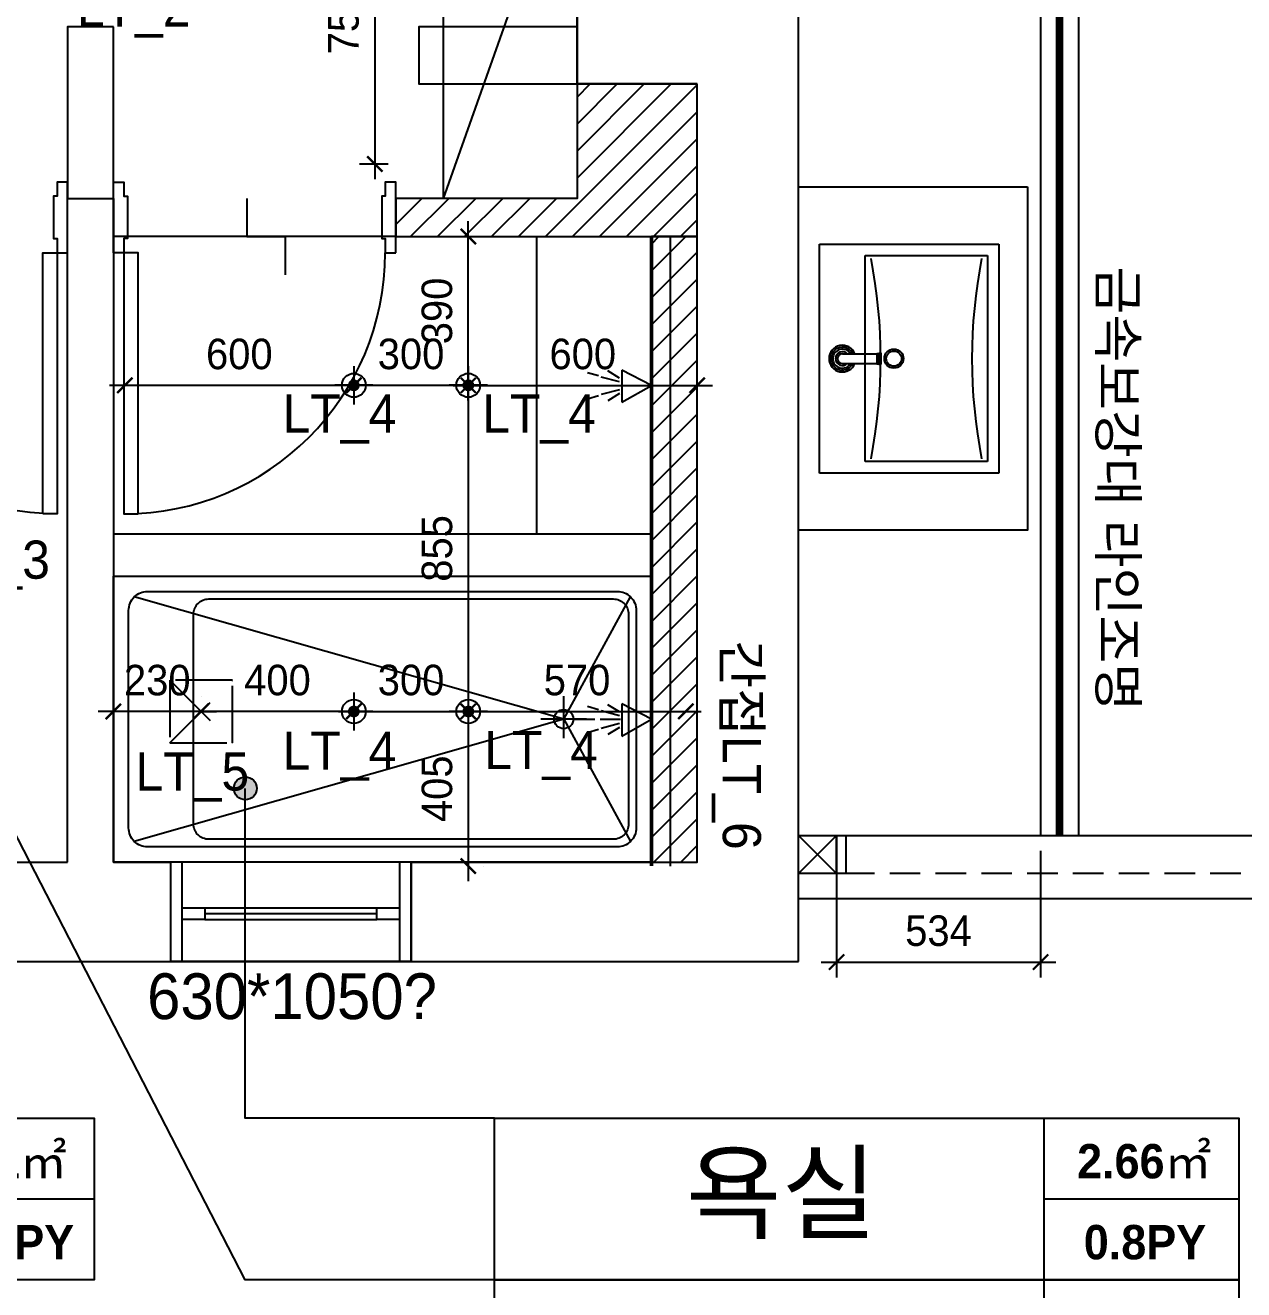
# Model space of a CAD drawing. Header units: inches. Extents: x 45519 to 207552, y -100391 to 47052.
# Drawn here: x 181137 to 184330, y 22528 to 25843 of the extents above; entities that cross this region are included whole.
import ezdxf
from ezdxf.enums import TextEntityAlignment as Align

# ---------------------------------------------------------------- set-up
doc = ezdxf.new("R2010")
doc.units = ezdxf.units.IN
doc.header["$LTSCALE"] = 100
doc.header["$MEASUREMENT"] = 0
doc.header["$PDSIZE"] = 700.071425
for name, pattern in [('DH-HID2', [1.2, 0.8, -0.4]), ('HID', [2.3, 1.5, -0.8]), ('HID2', [1, 0.5, -0.5])]:
    doc.linetypes.add(name, pattern=pattern)
for name, color, linetype in [('0-ELC TEXT', 7, 'Continuous'), ('03-TEXT', 3, 'Continuous'), ('03-WAL NEW', 3, 'Continuous'), ('06-FUR', 6, 'Continuous'), ('07-DIM WAL', 5, 'Continuous'), ('08-HAT', 8, 'Continuous'), ('2-con', 2, 'Continuous'), ('3.기호.계단선', 30, 'Continuous'), ('4-win', 4, 'Continuous'), ('BATH', 4, 'Continuous'), ('CEIL-LIGHT', 7, 'Continuous'), ('CO-BATH', 6, 'Continuous'), ('CO-DO-FR', 7, 'Continuous'), ('CO-DOOR', 8, 'Continuous'), ('fin', 5, 'Continuous'), ('RC-LIGHT', 7, 'Continuous'), ('도면층4', 4, 'Continuous'), ('도면층5', 5, 'Continuous'), ('설비', 140, 'Continuous')]:
    doc.layers.add(name, color=color, linetype=linetype)
doc.styles.add('HY 울릉도 L', font='')
doc.styles.add('넥슨고딕', font='NEXONLv1GothicBold.ttf')
doc.styles.add('코레일둥고', font='Korail_Round_Gothic_Medium.ttf')
doc.styles.get('HY 울릉도 L').set_extended_font_data('HY울릉도L')
doc.dimstyles.new('40', dxfattribs={"dimscale": 40, "dimtxt": 2, "dimasz": 1, "dimexe": 1, "dimexo": 1, "dimgap": 1, "dimtad": 1, "dimdec": 0, "dimrnd": 0.05, "dimdsep": 46, "dimlunit": 6, "dimtxsty": 'HY 울릉도 L', "dimblk": 'ARCHTICK', "dimcen": 2.5, "dimdle": 1, "dimclrd": 133, "dimclre": 133, "dimclrt": 30, "dimadec": 0, "dimazin": 0, "dimtfac": 1, "dimtdec": 0, "dimtix": 1, "dimtmove": 2, "dimatfit": 3, "dimldrblk": 'ARCHTICK', "dimfxl": 0, "dimlwd": -1, "dimlwe": -1, "dimarcsym": 0})

# ---------------------------------------------------------------- blocks, each defined once
blk = doc.blocks.new('_ArchTick')
at = {"color": 0, "linetype": 'ByBlock', "const_width": 0.15}
blk.add_lwpolyline([(-0.5, -0.5), (0.5, 0.5)], dxfattribs=at)
blk = doc.blocks.new('*D187')
at = {"layer": '07-DIM WAL', "color": 133}
for p, q in [((182052.9, 26268.8), (182052.9, 25438.8)), ((182087.9, 25478.8), (182012.9, 25478.8))]:
    blk.add_line(p, q, dxfattribs=at)
at = {"layer": 'Defpoints', "color": 0}
for p in [(182052.9, 26228.8), (182052.9, 25478.8), (182127.9, 25478.8)]:
    blk.add_point(p, dxfattribs=at)
at = {"layer": '07-DIM WAL', "color": 133, "xscale": 40, "yscale": 40, "zscale": 40}
for p, rotation in [((182052.9, 26228.8), 90), ((182052.9, 25478.8), 270)]:
    blk.add_blockref('_ArchTick', p, dxfattribs=dict(at, rotation=rotation))
at = {"layer": '07-DIM WAL', "color": 30, "insert": (181971.2, 25853.8), "char_height": 80, "attachment_point": 5, "rotation": 90, "style": 'HY 울릉도 L'}
blk.add_mtext('750', dxfattribs=at)
blk = doc.blocks.new('*D192')
at = {"layer": '07-DIM WAL', "color": 133}
for p, q in [((182337.9, 24898.8), (181957.9, 24898.8)), ((182297.9, 24858.8), (182297.9, 24858.8))]:
    blk.add_line(p, q, dxfattribs=at)
at = {"layer": 'Defpoints', "color": 0}
for p in [(181997.9, 24898.8), (181997.9, 24898.8), (182297.9, 24898.8)]:
    blk.add_point(p, dxfattribs=at)
at = {"layer": '07-DIM WAL', "color": 133, "xscale": 40, "yscale": 40, "zscale": 40, "rotation": 180}
blk.add_blockref('_ArchTick', (181997.9, 24898.8), dxfattribs=at)
at = {"layer": '07-DIM WAL', "color": 133, "xscale": 40, "yscale": 40, "zscale": 40}
blk.add_blockref('_ArchTick', (182297.9, 24898.8), dxfattribs=at)
at = {"layer": '07-DIM WAL', "color": 30, "insert": (182147.9, 24980.6), "char_height": 80, "attachment_point": 5, "style": 'HY 울릉도 L'}
blk.add_mtext('300', dxfattribs=at)
blk = doc.blocks.new('*D193')
at = {"layer": '07-DIM WAL', "color": 133}
blk.add_line((182257.9, 24898.8), (182937.9, 24898.8), dxfattribs=at)
at = {"layer": 'Defpoints', "color": 0}
for p in [(182297.9, 24898.8), (182897.9, 24898.8), (182897.9, 24898.8)]:
    blk.add_point(p, dxfattribs=at)
at = {"layer": '07-DIM WAL', "color": 133, "xscale": 40, "yscale": 40, "zscale": 40, "rotation": 180}
blk.add_blockref('_ArchTick', (182297.9, 24898.8), dxfattribs=at)
at = {"layer": '07-DIM WAL', "color": 133, "xscale": 40, "yscale": 40, "zscale": 40}
blk.add_blockref('_ArchTick', (182897.9, 24898.8), dxfattribs=at)
at = {"layer": '07-DIM WAL', "color": 30, "insert": (182597.9, 24980.5), "char_height": 80, "attachment_point": 5, "style": 'HY 울릉도 L'}
blk.add_mtext('600', dxfattribs=at)
blk = doc.blocks.new('*D194')
at = {"layer": '07-DIM WAL', "color": 133}
for p, q in [((182297.9, 24858.8), (182297.9, 25328.8)), ((182337.9, 25288.8), (182337.9, 25288.8)), ((182337.9, 24898.8), (182337.9, 24898.8))]:
    blk.add_line(p, q, dxfattribs=at)
at = {"layer": 'Defpoints', "color": 0}
for p in [(182297.9, 25288.8), (182297.9, 25288.8), (182297.9, 24898.8)]:
    blk.add_point(p, dxfattribs=at)
at = {"layer": '07-DIM WAL', "color": 133, "xscale": 40, "yscale": 40, "zscale": 40}
for p, rotation in [((182297.9, 25288.8), 90), ((182297.9, 24898.8), 270)]:
    blk.add_blockref('_ArchTick', p, dxfattribs=dict(at, rotation=rotation))
at = {"layer": '07-DIM WAL', "color": 30, "insert": (182216.1, 25093.8), "char_height": 80, "attachment_point": 5, "rotation": 90, "style": 'HY 울릉도 L'}
blk.add_mtext('390', dxfattribs=at)
blk = doc.blocks.new('*D195')
at = {"layer": '07-DIM WAL', "color": 133}
for p, q in [((182297.9, 24938.8), (182297.9, 24003.8)), ((182257.9, 24898.8), (182257.9, 24898.8)), ((182257.9, 24043.8), (182257.9, 24043.8))]:
    blk.add_line(p, q, dxfattribs=at)
at = {"layer": 'Defpoints', "color": 0}
for p in [(182297.9, 24898.8), (182297.9, 24043.8), (182297.9, 24043.8)]:
    blk.add_point(p, dxfattribs=at)
at = {"layer": '07-DIM WAL', "color": 133, "xscale": 40, "yscale": 40, "zscale": 40}
for p, rotation in [((182297.9, 24898.8), 90), ((182297.9, 24043.8), 270)]:
    blk.add_blockref('_ArchTick', p, dxfattribs=dict(at, rotation=rotation))
at = {"layer": '07-DIM WAL', "color": 30, "insert": (182216.2, 24471.3), "char_height": 80, "attachment_point": 5, "rotation": 90, "style": 'HY 울릉도 L'}
blk.add_mtext('855', dxfattribs=at)
blk = doc.blocks.new('*D196')
at = {"layer": '07-DIM WAL', "color": 133}
for p, q in [((182297.9, 24083.8), (182297.9, 23598.8)), ((182337.9, 24043.8), (182337.9, 24043.8)), ((182337.9, 23638.8), (182337.9, 23638.8))]:
    blk.add_line(p, q, dxfattribs=at)
at = {"layer": 'Defpoints', "color": 0}
for p in [(182297.9, 24043.8), (182297.9, 23638.8), (182297.9, 23638.8)]:
    blk.add_point(p, dxfattribs=at)
at = {"layer": '07-DIM WAL', "color": 133, "xscale": 40, "yscale": 40, "zscale": 40}
for p, rotation in [((182297.9, 24043.8), 90), ((182297.9, 23638.8), 270)]:
    blk.add_blockref('_ArchTick', p, dxfattribs=dict(at, rotation=rotation))
at = {"layer": '07-DIM WAL', "color": 30, "insert": (182216.2, 23841.3), "char_height": 80, "attachment_point": 5, "rotation": 90, "style": 'HY 울릉도 L'}
blk.add_mtext('405', dxfattribs=at)
blk = doc.blocks.new('*D197')
at = {"layer": '07-DIM WAL', "color": 133}
for p, q in [((182037.9, 24898.8), (181357.9, 24898.8)), ((181397.9, 24858.8), (181397.9, 24858.8))]:
    blk.add_line(p, q, dxfattribs=at)
at = {"layer": 'Defpoints', "color": 0}
for p in [(181397.9, 24898.8), (181397.9, 24898.8), (181997.9, 24898.8)]:
    blk.add_point(p, dxfattribs=at)
at = {"layer": '07-DIM WAL', "color": 133, "xscale": 40, "yscale": 40, "zscale": 40, "rotation": 180}
blk.add_blockref('_ArchTick', (181397.9, 24898.8), dxfattribs=at)
at = {"layer": '07-DIM WAL', "color": 133, "xscale": 40, "yscale": 40, "zscale": 40}
blk.add_blockref('_ArchTick', (181997.9, 24898.8), dxfattribs=at)
at = {"layer": '07-DIM WAL', "color": 30, "insert": (181697.9, 24980.5), "char_height": 80, "attachment_point": 5, "style": 'HY 울릉도 L'}
blk.add_mtext('600', dxfattribs=at)
blk = doc.blocks.new('D-002')
at = {"layer": 'CO-DO-FR'}
for points in [[(0, 200), (0, 0), (30, 0), (30, 40), (40, 40), (40, 160), (30, 160), (30, 200), (0, 200)], [(800, 200), (800, 0), (770, 0), (770, 40), (760, 40), (760, 160), (770, 160), (770, 200), (800, 200)]]:
    blk.add_lwpolyline(points, close=True, dxfattribs=at)
at = {"layer": 'CO-DOOR'}
blk.add_lwpolyline([(730, 940), (730, 200), (770, 200), (770, 940)], close=True, dxfattribs=at)
blk.add_arc((770, 200), 740, 90, 180, dxfattribs=at)
blk = doc.blocks.new('vudauseh2')
at = {"layer": '08-HAT', "color": 10}
for points in [[(180767.9, 8018.8), (180647.9, 8018.8), (180647.9, 7568.8), (180767.9, 7568.8)], [(181982.9, 8018.8), (181567.9, 8018.8), (181567.9, 7868.8), (181982.9, 7868.8)]]:
    blk.add_lwpolyline(points, close=True, dxfattribs=at)
at = {"layer": '2-con'}
for p, q in [((181982.9, 7868.8), (181982.9, 9158.8)), ((182562.9, 5568.8), (182562.9, 9158.8)), ((181982.9, 7868.8), (182297.9, 7868.8)), ((182297.9, 5828.8), (182297.9, 7868.8)), ((180497.9, 5828.8), (180647.9, 5828.8)), ((180767.9, 5828.8), (180917.9, 5828.8)), ((180917.9, 5828.8), (180917.9, 5568.8)), ((180917.9, 5828.8), (180917.9, 5568.8)), ((181547.9, 5828.8), (182297.9, 5828.8)), ((181547.9, 5828.8), (181547.9, 5568.8)), ((181547.9, 5828.8), (181547.9, 5568.8)), ((180497.9, 5568.8), (180917.9, 5568.8)), ((181347.9, 5568.8), (182562.9, 5568.8)), ((181947.9, 5568.8), (182562.9, 5568.8))]:
    blk.add_line(p, q, dxfattribs=at)
blk.add_lwpolyline([(180647.9, 5828.8), (180647.9, 7568.8), (180767.9, 7568.8), (180767.9, 5828.8)], dxfattribs=at)
at = {"layer": '4-win'}
for points in [[(181547.9, 5568.8), (181547.9, 5828.8), (180917.9, 5828.8), (180917.9, 5568.8)], [(180947.9, 5568.8), (180947.9, 5828.8), (180917.9, 5828.8), (180917.9, 5568.8)], [(181547.9, 5568.8), (181547.9, 5828.8), (181517.9, 5828.8), (181517.9, 5568.8)]]:
    blk.add_lwpolyline(points, close=True, dxfattribs=at)
at = {"layer": 'fin', "color": 4}
for p, q in [((182562.9, 5898.8), (185402.4, 5898.8)), ((182562.9, 5733.8), (185567.9, 5733.8))]:
    blk.add_line(p, q, dxfattribs=at)
at = {"layer": '도면층4'}
for p, q in [((181457.9, 5693.8), (181007.9, 5693.8)), ((181547.9, 5568.8), (180917.9, 5568.8))]:
    blk.add_line(p, q, dxfattribs=at)
for points in [[(181007.9, 5708.8), (181007.9, 5678.8), (180947.9, 5678.8), (180947.9, 5708.8)], [(181517.9, 5708.8), (181517.9, 5678.8), (181457.9, 5678.8), (181457.9, 5708.8)]]:
    blk.add_lwpolyline(points, close=True, dxfattribs=at)
at = {"layer": '도면층5'}
for p, q in [((181007.9, 5708.8), (181457.9, 5708.8)), ((181007.9, 5678.8), (181457.9, 5678.8))]:
    blk.add_line(p, q, dxfattribs=at)
at = {"layer": '도면층4', "style": '코레일둥고'}
blk.add_text('630*1050?', height=120, dxfattribs=at).set_placement((180856.2, 5417.5))
blk = doc.blocks.new('CJSWJDEH')
at = {"layer": '03-WAL NEW'}
h = blk.add_hatch(dxfattribs=at)
h.set_pattern_fill('_USER', color=256, scale=50, angle=45, pattern_type=0)
h.set_pattern_definition([(45, (50851.974, 3807.85), (-35.355339, 35.355339), [])])
h.paths.add_polyline_path([(207949.9, 29496.7), (207634.9, 29496.7), (207634.9, 29196.7), (207284.9, 29196.7), (207159.9, 29196.7), (207159.9, 29096.7), (207949.9, 29096.7)])
at = {"layer": '08-HAT'}
h = blk.add_hatch(dxfattribs=at)
h.set_pattern_fill('_USER', color=8, scale=50, angle=45, pattern_type=0)
h.set_pattern_definition([(45, (121355, 4292.85), (-35.35534, 35.35534), [])])
h.paths.add_polyline_path([(207949.9, 29096.7), (207829.9, 29096.7), (207829.9, 27456.7), (207949.9, 27456.7)])
at = {"color": 8}
for p, q in [((207159.9, 29096.7), (206419.9, 29096.7)), ((208214.9, 27426.7), (208314.9, 27526.7)), ((208214.9, 27526.7), (208314.9, 27426.7))]:
    blk.add_line(p, q, dxfattribs=at)
blk.add_lwpolyline([(206769.9, 29196.7), (206769.9, 29096.7), (206869.9, 29096.7), (206869.9, 28996.7)], dxfattribs=at)
blk.add_lwpolyline([(208214.9, 27526.7), (208314.9, 27526.7), (208314.9, 27426.7), (208214.9, 27426.7)], close=True, dxfattribs=at)
at = {"layer": '03-WAL NEW'}
for points in [[(207949.9, 29496.7), (207634.9, 29496.7), (207634.9, 29196.7), (207159.9, 29196.7), (207159.9, 29096.7), (207949.9, 29096.7), (207949.9, 29326.7)], [(207824.9, 28316.7), (207529.9, 28316.7), (207529.9, 29096.7), (207824.9, 29096.7)]]:
    blk.add_lwpolyline(points, dxfattribs=at)
for points in [[(207949.9, 29096.7), (207829.9, 29096.7), (207829.9, 27456.7), (207949.9, 27456.7)], [(207829.9, 28316.7), (206419.9, 28316.7), (206419.9, 28206.7), (207829.9, 28206.7)]]:
    blk.add_lwpolyline(points, close=True, dxfattribs=at)
at = {"layer": '06-FUR', "color": 8}
blk.add_line((207284.9, 29196.7), (207634.9, 30186.7), dxfattribs=at)
blk.add_lwpolyline([(207634.9, 29196.7), (207284.9, 29196.7), (207284.9, 30186.7), (207634.9, 30186.7), (207634.9, 29196.7)], dxfattribs=at)
at = {"layer": 'BATH', "color": 8}
for p, q in [((207691, 28731.5), (207662.4, 28739.9)), ((207745.8, 28725.6), (207715.8, 28744.5)), ((207829.9, 28706.7), (207752.3, 28746.5)), ((207752.3, 28746.5), (207752.3, 28662.3)), ((207681.3, 28705.4), (207627.8, 28705.4)), ((207748.4, 28705.4), (207695.7, 28705.4)), ((207746.4, 28715.8), (207698.2, 28728.2)), ((207752.3, 28662.3), (207829.9, 28706.7)), ((207691, 28679.3), (207662.4, 28670.8)), ((207746.4, 28694.9), (207698.2, 28682.6)), ((207745.8, 28685.2), (207715.8, 28666.3)), ((207691, 27856.5), (207662.4, 27864.9)), ((207746.4, 27840.8), (207698.2, 27853.2)), ((207745.8, 27850.6), (207715.8, 27869.5)), ((207829.9, 27831.7), (207752.3, 27871.5)), ((207752.3, 27871.5), (207752.3, 27787.3)), ((207681.3, 27830.4), (207627.8, 27830.4)), ((207748.4, 27830.4), (207695.7, 27830.4)), ((207746.4, 27819.9), (207698.2, 27807.6)), ((207745.8, 27810.2), (207715.8, 27791.3)), ((207752.3, 27787.3), (207829.9, 27831.7)), ((207691, 27804.3), (207662.4, 27795.8))]:
    blk.add_line(p, q, dxfattribs=at)
at = {"layer": 'CO-BATH', "color": 8}
for p, q in [((208270.1, 29076.7), (208740.1, 29076.7)), ((208270.1, 28476.7), (208270.1, 29076.7)), ((208740.1, 29076.7), (208740.1, 28476.7)), ((208390.1, 29046.7), (208710.1, 29046.7)), ((208390.1, 28506.7), (208390.1, 29046.7)), ((208710.1, 29046.7), (208710.1, 28506.7)), ((208330.1, 28789.2), (208420.6, 28789.2)), ((208420.6, 28790.2), (208425.6, 28790.2)), ((208420.6, 28790.2), (208420.6, 28763.2)), ((208425.6, 28791.2), (208430.6, 28791.2)), ((208425.6, 28791.2), (208425.6, 28762.2)), ((208430.6, 28791.2), (208430.6, 28762.2)), ((208330.1, 28764.2), (208420.6, 28764.2)), ((208420.6, 28763.2), (208425.6, 28763.2)), ((208425.6, 28762.2), (208430.6, 28762.2)), ((208710.1, 28506.7), (208390.1, 28506.7)), ((208740.1, 28476.7), (208270.1, 28476.7)), ((207599.9, 27831.7), (206474.5, 28152)), ((207599.9, 27831.7), (207775.2, 28152)), ((207599.9, 27781.7), (207599.9, 27891.7)), ((207599.9, 27831.7), (206474.5, 27511.3)), ((207659.9, 27831.7), (207539.9, 27831.7)), ((207599.9, 27831.7), (207775.2, 27511.3))]:
    blk.add_line(p, q, dxfattribs=at)
for points in [[(208814.9, 29226.7), (208814.9, 28326.7), (208214.9, 28326.7), (208214.9, 29226.7)], [(206419.9, 28206.7), (207829.9, 28206.7), (207829.9, 27456.7), (206419.9, 27456.7)]]:
    blk.add_lwpolyline(points, close=True, dxfattribs=at)
for points in [[(207789.9, 27806.7), (207789.9, 27546.7, -0.414214), (207739.9, 27496.7), (206509.9, 27496.7, -0.414214), (206459.9, 27546.7), (206459.9, 28116.7, -0.414214), (206509.9, 28166.7), (207739.9, 28166.7, -0.414214), (207789.9, 28116.7), (207789.9, 27806.7)], [(207769.9, 27806.7), (207769.9, 27556.7, -0.414214), (207729.9, 27516.7), (206669.9, 27516.7, -0.414214), (206629.9, 27556.7), (206629.9, 28106.7, -0.414214), (206669.9, 28146.7), (207729.9, 28146.7, -0.414214), (207769.9, 28106.7)]]:
    blk.add_lwpolyline(points, format="xyb", close=True, dxfattribs=at)
for radius in [25, 20]:
    blk.add_circle((208465.1, 28776.7), radius, dxfattribs=at)
for centre, radius, start, end in [((207068.3, 28776.7), 1362.4, 348.891, 11.109), ((210032, 28776.7), 1362.4, 168.891, 191.109), ((208330.1, 28776.7), 35, 20.9249, 339.0752), ((208330.1, 28776.7), 30, 24.6243, 335.3757), ((208330.1, 28776.7), 25, 30, 330), ((208330.1, 28776.7), 18, 43.983, 316.0171), ((208330.1, 28776.7), 12.5, 90, 270)]:
    blk.add_arc(centre, radius, start, end, dxfattribs=at)
blk.add_ellipse((207599.9, 27831.7), major_axis=(-17.7, 17.7), ratio=1, dxfattribs=at)
at = {"layer": 'CO-DO-FR', "color": 8}
blk.add_lwpolyline([(208314.9, 27526.7), (208338.9, 27526.7), (208338.9, 27426.7), (208314.9, 27426.7)], close=True, dxfattribs=at)
at = {"layer": 'CO-DOOR', "color": 8, "linetype": 'DH-HID2'}
blk.add_lwpolyline([(208314.9, 27526.7), (211054.3, 27526.7), (211054.3, 27426.7), (208314.9, 27426.7)], close=True, dxfattribs=at)
blk.add_blockref('vudauseh2', (25652, 21627.9))
at = {"layer": 'CO-DOOR', "color": 8, "yscale": 0.9249999999984593, "zscale": 0.9249999999984593, "rotation": 180}
for p, xscale in [((205559.9, 29239.2), -0.9249999999984593), ((207159.9, 29239.2), 0.9249999999984593)]:
    blk.add_blockref('D-002', p, dxfattribs=dict(at, xscale=xscale))
blk = doc.blocks.new('hallogen')
h = blk.add_hatch(color=256)
h.dxf.hatch_style = 1
edge = h.paths.add_edge_path()
edge.add_arc((48591.7, 60854.3), 31.2, 0, 360, ccw=False)
at = {"color": 1, "linetype": 'Continuous'}
for p, q in [((48591.7, 60954.3), (48591.7, 60754.3)), ((48691.7, 60854.3), (48491.7, 60854.3))]:
    blk.add_line(p, q, dxfattribs=at)
at = {"color": 4, "linetype": 'Continuous'}
blk.add_circle((48591.7, 60854.3), 62.5, dxfattribs=at)
blk = doc.blocks.new('*D266')
at = {"color": 133}
for p, q in [((183262.9, 23678.8), (183262.9, 23347)), ((183797.4, 23678.8), (183797.4, 23347)), ((183222.9, 23387), (183837.4, 23387))]:
    blk.add_line(p, q, dxfattribs=at)
at = {"layer": 'Defpoints', "color": 0}
for p in [(183262.9, 23718.8), (183797.4, 23718.8), (183797.4, 23387)]:
    blk.add_point(p, dxfattribs=at)
at = {"color": 133, "xscale": 40, "yscale": 40, "zscale": 40, "rotation": 180}
blk.add_blockref('_ArchTick', (183262.9, 23387), dxfattribs=at)
at = {"color": 133, "xscale": 40, "yscale": 40, "zscale": 40}
blk.add_blockref('_ArchTick', (183797.4, 23387), dxfattribs=at)
at = {"color": 30, "insert": (183530.1, 23468.8), "char_height": 80, "attachment_point": 5, "style": 'HY 울릉도 L'}
blk.add_mtext('534', dxfattribs=at)
blk = doc.blocks.new('*D276')
at = {"layer": '07-DIM WAL', "color": 133}
for p, q in [((181997.9, 24083.8), (181997.9, 24084.1)), ((182297.9, 24083.8), (182297.9, 24084.1)), ((181957.9, 24044.1), (182337.9, 24044.1))]:
    blk.add_line(p, q, dxfattribs=at)
at = {"layer": 'Defpoints', "color": 0}
for p in [(181997.9, 24043.8), (182297.9, 24044.1), (182297.9, 24043.8)]:
    blk.add_point(p, dxfattribs=at)
at = {"layer": '07-DIM WAL', "color": 133, "xscale": 40, "yscale": 40, "zscale": 40, "rotation": 180}
blk.add_blockref('_ArchTick', (181997.9, 24044.1), dxfattribs=at)
at = {"layer": '07-DIM WAL', "color": 133, "xscale": 40, "yscale": 40, "zscale": 40}
blk.add_blockref('_ArchTick', (182297.9, 24044.1), dxfattribs=at)
at = {"layer": '07-DIM WAL', "color": 30, "insert": (182147.9, 24125.9), "char_height": 80, "attachment_point": 5, "style": 'HY 울릉도 L'}
blk.add_mtext('300', dxfattribs=at)
blk = doc.blocks.new('*D277')
at = {"layer": '07-DIM WAL', "color": 133}
for p, q in [((181597.9, 24083.8), (181597.9, 24084.1)), ((182037.9, 24044.1), (181557.9, 24044.1)), ((181997.9, 24004.1), (181997.9, 24004.1))]:
    blk.add_line(p, q, dxfattribs=at)
at = {"layer": 'Defpoints', "color": 0}
for p in [(181597.9, 24044.1), (181597.9, 24043.8), (181997.9, 24044.1)]:
    blk.add_point(p, dxfattribs=at)
at = {"layer": '07-DIM WAL', "color": 133, "xscale": 40, "yscale": 40, "zscale": 40, "rotation": 180}
blk.add_blockref('_ArchTick', (181597.9, 24044.1), dxfattribs=at)
at = {"layer": '07-DIM WAL', "color": 133, "xscale": 40, "yscale": 40, "zscale": 40}
blk.add_blockref('_ArchTick', (181997.9, 24044.1), dxfattribs=at)
at = {"layer": '07-DIM WAL', "color": 30, "insert": (181797.9, 24125.8), "char_height": 80, "attachment_point": 5, "style": 'HY 울릉도 L'}
blk.add_mtext('400', dxfattribs=at)
blk = doc.blocks.new('*D278')
at = {"layer": '07-DIM WAL', "color": 133}
for p, q in [((181367.9, 24043.8), (181327.9, 24043.8)), ((181597.9, 24043.8), (181367.9, 24043.8)), ((181597.9, 24043.8), (181637.9, 24043.8))]:
    blk.add_line(p, q, dxfattribs=at)
at = {"layer": 'Defpoints', "color": 0}
for p in [(181367.9, 24043.8), (181367.9, 24043.8), (181597.9, 24043.8)]:
    blk.add_point(p, dxfattribs=at)
at = {"layer": '07-DIM WAL', "color": 133, "xscale": 40, "yscale": 40, "zscale": 40}
blk.add_blockref('_ArchTick', (181367.9, 24043.8), dxfattribs=at)
at = {"layer": '07-DIM WAL', "color": 133, "xscale": 40, "yscale": 40, "zscale": 40, "rotation": 180}
blk.add_blockref('_ArchTick', (181597.9, 24043.8), dxfattribs=at)
at = {"layer": '07-DIM WAL', "color": 30, "insert": (181482.9, 24125.6), "char_height": 80, "attachment_point": 5, "style": 'HY 울릉도 L'}
blk.add_mtext('230', dxfattribs=at)
blk = doc.blocks.new('*D279')
at = {"layer": '07-DIM WAL', "color": 133}
blk.add_line((182257.9, 24044.1), (182907.9, 24044.1), dxfattribs=at)
at = {"layer": 'Defpoints', "color": 0}
for p in [(182297.9, 24044.1), (182867.9, 24044.1), (182867.9, 24044.1)]:
    blk.add_point(p, dxfattribs=at)
at = {"layer": '07-DIM WAL', "color": 133, "xscale": 40, "yscale": 40, "zscale": 40, "rotation": 180}
blk.add_blockref('_ArchTick', (182297.9, 24044.1), dxfattribs=at)
at = {"layer": '07-DIM WAL', "color": 133, "xscale": 40, "yscale": 40, "zscale": 40}
blk.add_blockref('_ArchTick', (182867.9, 24044.1), dxfattribs=at)
at = {"layer": '07-DIM WAL', "color": 30, "insert": (182582.9, 24125.8), "char_height": 80, "attachment_point": 5, "style": 'HY 울릉도 L'}
blk.add_mtext('570', dxfattribs=at)

msp = doc.modelspace()

# ---------------------------------------------------------------- hatches: boundary and pattern name
at = {"layer": '0-ELC TEXT'}
h = msp.add_hatch(color=256, dxfattribs=at)
h.dxf.hatch_style = 1
edge = h.paths.add_edge_path()
edge.add_arc((181713.6, 23842.4), 30, 180, 540, ccw=False)

# ---------------------------------------------------------------- linework, layer by layer
for p, q in [((183807, 22553.8), (183807, 22978.3)), ((180807.9, 22766), (181317.6, 22766)), ((183807, 22766), (184316.7, 22766)), ((183807, 22129.3), (183807, 22553.8))]:
    msp.add_line(p, q, dxfattribs=at)
for points in [[(182367, 22978.3), (181713.6, 22978.3), (181713.6, 23842.4)], [(182367, 22553.8), (181713.6, 22553.8), (181103.4, 23738.1)]]:
    msp.add_lwpolyline(points, dxfattribs=at)
for points in [[(179367.9, 22978.3), (181317.6, 22978.3), (181317.6, 22553.8), (179367.9, 22553.8)], [(182367, 22978.3), (184316.7, 22978.3), (184316.7, 22553.8), (182367, 22553.8)], [(182367, 22553.8), (184316.7, 22553.8), (184316.7, 22129.3), (182367, 22129.3)]]:
    msp.add_lwpolyline(points, close=True, dxfattribs=at)
msp.add_circle((181713.6, 23842.4), 30, dxfattribs=at)
at = {"layer": '3.기호.계단선', "linetype": 'HID'}
for p, q in [((181515.4, 23961.3), (181680.4, 24126.3)), ((181515.4, 24126.3), (181680.4, 23961.3))]:
    msp.add_line(p, q, dxfattribs=at)
msp.add_lwpolyline([(181515.4, 23961.3), (181680.4, 23961.3), (181680.4, 24126.3), (181515.4, 24126.3)], close=True, dxfattribs=at)
at = {"layer": 'CEIL-LIGHT', "color": 10, "linetype": 'HID2', "const_width": 10}
msp.add_lwpolyline([(182777.9, 23638.8), (182777.9, 25288.8)], dxfattribs=at)
at = {"layer": 'RC-LIGHT'}
for points in [[(183897.4, 23718.8), (183897.4, 26978.8), (183797.4, 26978.8), (183797.4, 23718.8), (183897.4, 23718.8)], [(182827.9, 23638.8), (182827.9, 25288.8)]]:
    msp.add_lwpolyline(points, dxfattribs=at)
at = {"layer": '설비', "color": 140, "const_width": 20}
msp.add_lwpolyline([(183847.4, 26978.8), (183847.4, 23718.8)], dxfattribs=at)

# ---------------------------------------------------------------- block references
msp.add_blockref('CJSWJDEH', (-25052, -3807.9))
at = {"layer": 'RC-LIGHT', "xscale": 0.5, "yscale": 0.5, "zscale": 0.5}
for p in [(157702.1, -5528.3), (158002.1, -5528.3), (157702.1, -6383.3), (158002.1, -6383.3)]:
    msp.add_blockref('hallogen', p, dxfattribs=at)

# ---------------------------------------------------------------- texts
at = {"layer": '0-ELC TEXT', "style": '코레일둥고'}
msp.add_text('금속보강대 라인조명', height=100, rotation=270, dxfattribs=at).set_placement((183950.5, 25210.4))
at = {"layer": '03-TEXT'}
for s, height, style, p in [('3.41㎡', 90, '넥슨고딕', (181070.1, 22820.1)), ('욕실', 200, '코레일둥고', (183118.6, 22682.7)), ('2.66㎡', 90, '넥슨고딕', (184069.2, 22820.1)), ('1.03PY', 90, '넥슨고딕', (181072, 22607.9)), ('0.8PY', 90, '넥슨고딕', (184071.1, 22607.9))]:
    msp.add_text(s, height=height, dxfattribs=dict(at, style=style)).set_placement(p, align=Align.CENTER)
at = {"layer": '설비', "color": 30, "style": '코레일둥고'}
for s, p in [('LT_2', (181272, 25839.1)), ('LT_4', (181811.3, 24775.1)), ('LT_4', (182334.1, 24775.1)), ('LT_3', (180903.5, 24391.9)), ('LT_4', (181811.3, 23891.3)), ('LT_4', (182339.5, 23892.9)), ('LT_5', (181425.6, 23836.6))]:
    msp.add_text(s, height=100, dxfattribs=at).set_placement(p)
msp.add_text('간접LT_6', height=100, rotation=270, dxfattribs=at).set_placement((182964.7, 24230.7))

# ---------------------------------------------------------------- dimensions: what is measured, and where the dimension line sits
dim = msp.add_linear_dim(base=(183797.3693, 23386.9873), p1=(183262.91, 23718.8343), p2=(183797.3693, 23718.8343), dimstyle='40')
dim.commit()
dim.dimension.update_dxf_attribs({"geometry": '*D266', "text_midpoint": (183530.1396, 23468.7783)})
at = {"layer": '07-DIM WAL'}
for base, p1, p2, picture, middle in [((182052.9, 25478.8), (182052.9, 26228.8), (182127.9, 25478.8), '*D187', (181971.2, 25853.8)), ((182297.9, 25288.8), (182297.9, 24898.8), (182297.9, 25288.8), '*D194', (182216.1, 25093.8)), ((182297.9, 24043.8), (182297.9, 24898.8), (182297.9, 24043.8), '*D195', (182216.2, 24471.3)), ((182297.9, 23638.8), (182297.9, 24043.8), (182297.9, 23638.8), '*D196', (182216.2, 23841.3))]:
    dim = msp.add_linear_dim(base=base, p1=p1, p2=p2, angle=90, dimstyle='40', dxfattribs=at)
    dim.commit()
    dim.dimension.update_dxf_attribs({"geometry": picture, "text_midpoint": middle})
for base, p1, p2, picture, middle in [((181397.9, 24898.8), (181997.9, 24898.8), (181397.9, 24898.8), '*D197', (181697.9, 24980.5)), ((181997.9, 24898.8), (182297.9, 24898.8), (181997.9, 24898.8), '*D192', (182147.9, 24980.6)), ((182897.9, 24898.8), (182297.9, 24898.8), (182897.9, 24898.8), '*D193', (182597.9, 24980.5))]:
    dim = msp.add_linear_dim(base=base, p1=p1, p2=p2, dimstyle='40', dxfattribs=at)
    dim.commit()
    dim.dimension.update_dxf_attribs({"geometry": picture, "text_midpoint": middle})
for base, p1, p2, picture, middle in [((181367.9, 24043.8), (181597.9, 24043.8), (181367.9, 24043.8), '*D278', (181482.9, 24125.6)), ((181597.9, 24044.1), (181997.9, 24044.1), (181597.9, 24043.8), '*D277', (181797.9, 24125.8)), ((182297.9, 24044.1), (181997.9, 24043.8), (182297.9, 24043.8), '*D276', (182147.9, 24125.9)), ((182867.9, 24044.1), (182297.9, 24044.1), (182867.9, 24044.1), '*D279', (182582.9, 24125.8))]:
    dim = msp.add_linear_dim(base=base, p1=p1, p2=p2, dimstyle='40', override={"dimfxl": 1.25}, dxfattribs=at)
    dim.commit()
    dim.dimension.update_dxf_attribs({"geometry": picture, "text_midpoint": middle})

doc.saveas('drawing.dxf')
